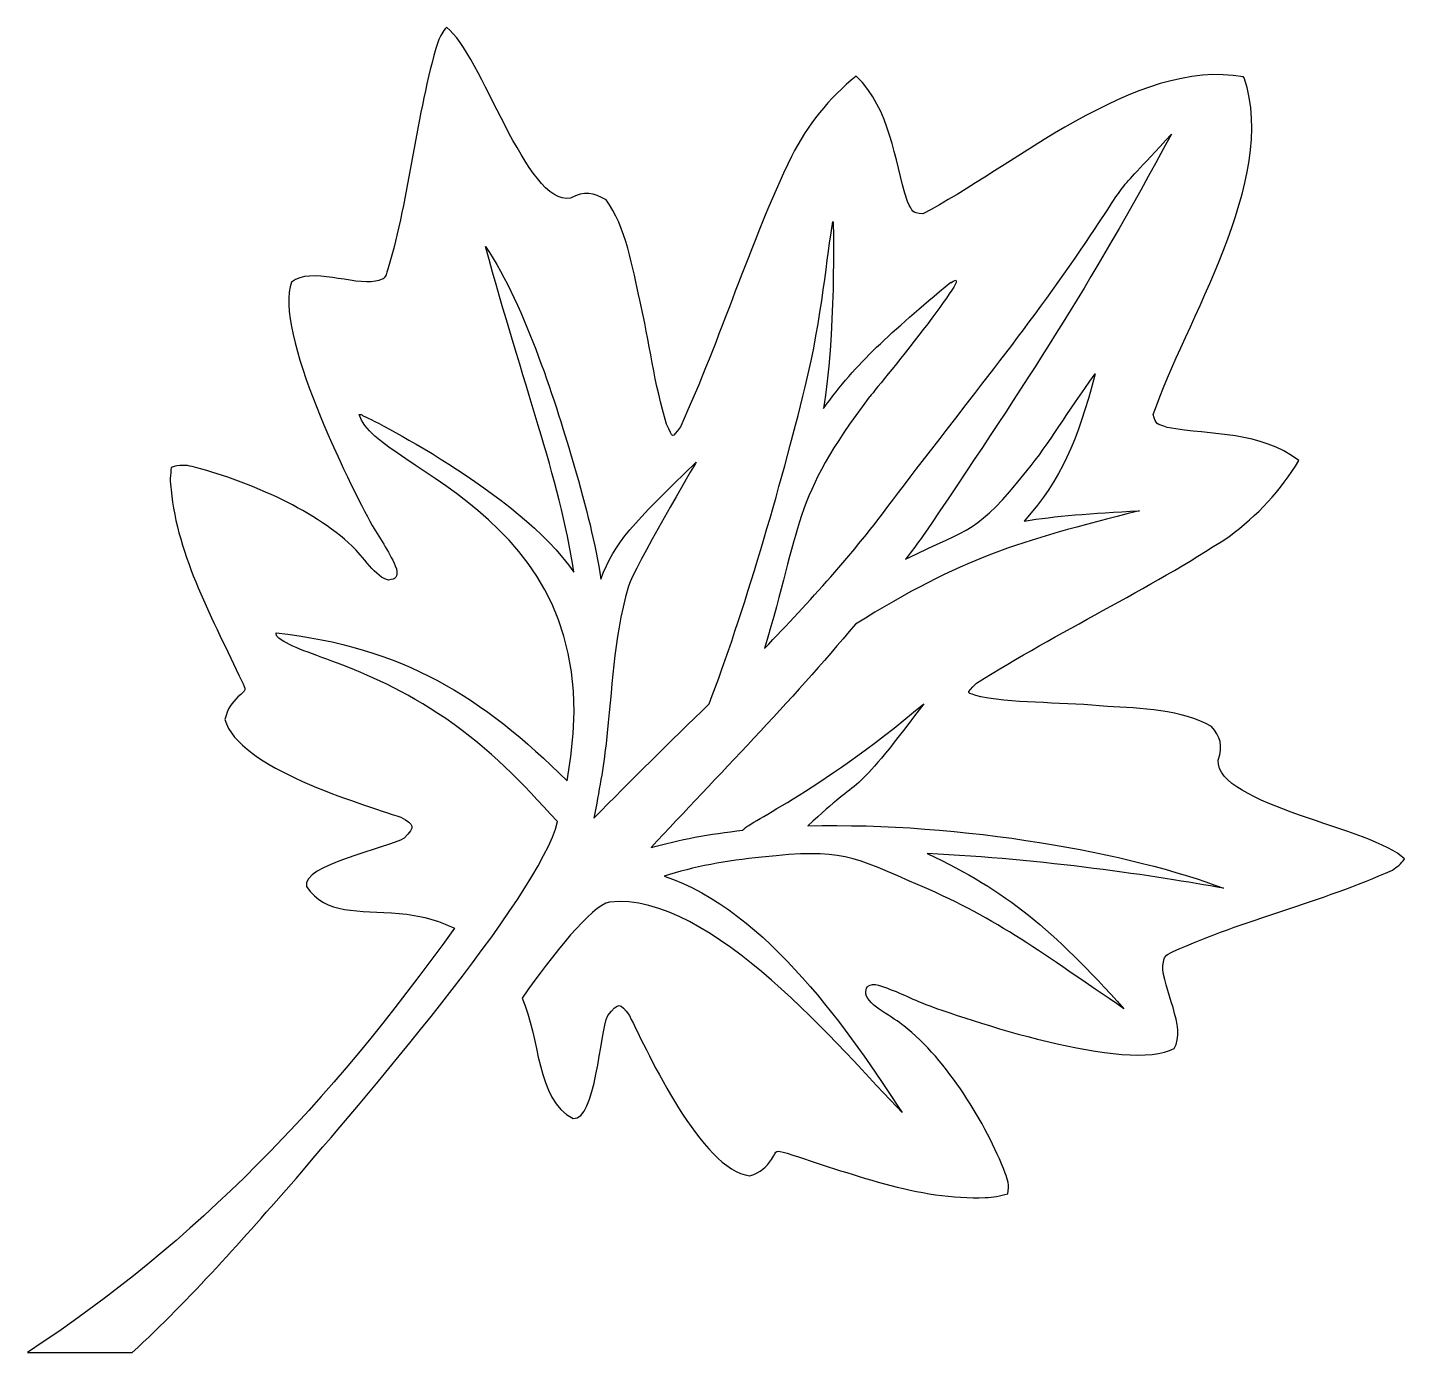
# Model space of a CAD drawing. Header units: centimetres. Extents: x -10.9 to 10.9, y -10.5 to 10.5.
import ezdxf

# ---------------------------------------------------------------- set-up
doc = ezdxf.new("R2010")
doc.units = ezdxf.units.CM
doc.header["$MEASUREMENT"] = 0
doc.layers.add('Layer 1', color=7, linetype='Continuous')

msp = doc.modelspace()

# ---------------------------------------------------------------- linework, layer by layer
at = {"layer": 'Layer 1'}
msp.add_open_spline([(-6.47281, -3.11118), (-6.55499, -2.76905), (-5.18649, -2.50901), (-4.92645, -2.34481), (-4.92645, -2.34481), (-4.74857, -2.15323), (-4.7622, -2.13952), (-4.98125, -2.01636), (-4.98125, -2.01636), (-5.6244, -1.79744), (-7.55398, -1.23632), (-7.75919, -0.47003), (-7.75919, -0.47003), (-7.7181, -0.29212), (-7.64973, -0.21), (-7.55398, -0.11419), (-7.55398, -0.11419), (-7.41711, 0.00897), (-7.41711, -0.01844), (-7.49918, 0.14576), (-7.49918, 0.14576), (-7.92339, 1.06267), (-8.52553, 2.13008), (-8.60763, 3.1564), (-8.60763, 3.1564), (-8.63501, 3.27954), (-8.62131, 3.40273), (-8.60763, 3.51224), (-8.60763, 3.51224), (-8.48447, 3.55325), (-8.37506, 3.55325), (-8.27923, 3.52592), (-8.27923, 3.52592), (-7.4718, 3.32066), (-6.37711, 2.86904), (-5.74754, 2.26693), (-5.74754, 2.26693), (-5.59699, 2.13009), (-5.36442, 1.7606), (-5.17279, 1.73321), (-5.17279, 1.73321), (-5.06333, 1.74689), (-5.02224, 1.77422), (-5.04963, 1.91109), (-5.04963, 1.91109), (-5.14546, 2.15742), (-5.29596, 2.36271), (-5.43288, 2.59533), (-5.43288, 2.59533), (-5.78867, 3.23853), (-7.00654, 5.6881), (-6.7055, 6.44076), (-6.7055, 6.44076), (-6.40443, 6.68709), (-5.73384, 6.38604), (-5.37806, 6.45447), (-5.37806, 6.45447), (-5.22756, 6.49551), (-5.22756, 6.49551), (-5.18648, 6.64605), (-5.18648, 6.64605), (-4.83069, 7.82292), (-4.74857, 9.0682), (-4.39278, 10.2451), (-4.39278, 10.2451), (-4.35169, 10.32723), (-4.32428, 10.40935), (-4.25594, 10.46407), (-4.25594, 10.46407), (-3.70857, 10.06719), (-2.99692, 7.63134), (-2.29906, 7.7682), (-2.29906, 7.7682), (-2.08009, 7.89134), (-1.9296, 7.85033), (-1.73793, 7.74079), (-1.73793, 7.74079), (-1.42326, 7.33029), (-1.31367, 6.64605), (-1.20421, 6.15342), (-1.20421, 6.15342), (-1.05369, 5.52392), (-0.97164, 4.79859), (-0.77998, 4.19651), (-0.77998, 4.19651), (-0.6706, 3.96386), (-0.71161, 3.96386), (-0.56106, 4.15539), (-0.56106, 4.15539), (0.08212, 5.56496), (0.52003, 7.02921), (1.19056, 8.42502), (1.19056, 8.42502), (1.45057, 8.93135), (1.77899, 9.34193), (2.21688, 9.69772), (2.21688, 9.69772), (2.76433, 9.15035), (2.80539, 8.4114), (3.02428, 7.71345), (3.02428, 7.71345), (3.12011, 7.5492), (3.07908, 7.53557), (3.27061, 7.52187), (3.27061, 7.52187), (4.63914, 8.21979), (6.63706, 9.99877), (8.33399, 9.68402), (8.33399, 9.68402), (8.33399, 9.68402), (8.33399, 9.67031), (8.33399, 9.67031), (8.33399, 9.67031), (8.33399, 9.67031), (8.34767, 9.67031), (8.34767, 9.67031), (8.34767, 9.67031), (8.89509, 8.04183), (7.40345, 5.81128), (6.91077, 4.347), (6.91077, 4.347), (6.95194, 4.1828), (6.96557, 4.21018), (7.12977, 4.14176), (7.12977, 4.14176), (7.85507, 4.01862), (8.59403, 4.08704), (9.20984, 3.62172), (9.20984, 3.62172), (8.92245, 3.1428), (8.56666, 2.7596), (8.10139, 2.41747), (8.10139, 2.41747), (6.81507, 1.56903), (5.41915, 0.92585), (4.11912, 0.10477), (4.11912, 0.10477), (3.94129, -0.08681), (3.94129, -0.0321), (4.18754, -0.11417), (4.18754, -0.11417), (4.81712, -0.22368), (5.52866, -0.1963), (6.18551, -0.26472), (6.18551, -0.26472), (6.69184, -0.29213), (7.37608, -0.31944), (7.82773, -0.57947), (7.82773, -0.57947), (7.96455, -0.74367), (8.01926, -0.88054), (7.93714, -1.11313), (7.93714, -1.11313), (7.89613, -1.82475), (10.41409, -2.19422), (10.87936, -2.67325), (10.87936, -2.67325), (10.82462, -2.75532), (10.7699, -2.79639), (10.68783, -2.85113), (10.68783, -2.85113), (9.56568, -3.35746), (8.34767, -3.63112), (7.22555, -4.13745), (7.22555, -4.13745), (7.08873, -4.20587), (7.08873, -4.20587), (7.06135, -4.35642), (7.06135, -4.35642), (7.04764, -4.71221), (7.44452, -5.3417), (7.23928, -5.67013), (7.23928, -5.67013), (6.52766, -6.06695), (3.9413, -5.21854), (3.24338, -4.94483), (3.24338, -4.94483), (3.01071, -4.84905), (2.77803, -4.72591), (2.51808, -4.65747), (2.51808, -4.65747), (2.38126, -4.65747), (2.36756, -4.71221), (2.36756, -4.80799), (2.36756, -4.80799), (2.40854, -4.99957), (2.81918, -5.17751), (2.96967, -5.31432), (2.96967, -5.31432), (3.65391, -5.84804), (4.2697, -6.8607), (4.57077, -7.6407), (4.57077, -7.6407), (4.61178, -7.73653), (4.63919, -7.83228), (4.61178, -7.96915), (4.61178, -7.96915), (4.48864, -7.99653), (4.37924, -8.02387), (4.25605, -8.02387), (4.25605, -8.02387), (3.22968, -8.07859), (2.08014, -7.627), (1.12219, -7.32595), (1.12219, -7.32595), (0.93061, -7.27123), (0.97169, -7.27123), (0.87586, -7.42178), (0.87586, -7.42178), (0.79379, -7.54492), (0.71161, -7.62702), (0.53378, -7.68179), (0.53378, -7.68179), (-0.23264, -7.58596), (-1.06735, -5.75221), (-1.36842, -5.1501), (-1.36842, -5.1501), (-1.51897, -4.94481), (-1.53265, -4.93116), (-1.71055, -5.1501), (-1.71055, -5.1501), (-1.83371, -5.42381), (-1.90208, -6.80597), (-2.25792, -6.77858), (-2.25792, -6.77858), (-2.84638, -6.47751), (-2.77791, -5.49226), (-3.06524, -4.87638), (-3.06524, -4.87638), (-2.57264, -4.17851), (-1.97055, -3.41215), (-1.68314, -3.35743), (-1.68314, -3.35743), (-0.08207, -3.17947), (1.99803, -5.71116), (2.94233, -6.68282), (2.94233, -6.68282), (2.13487, -5.45116), (0.80751, -3.48059), (-0.82102, -2.94688), (-0.82102, -2.94688), (-0.35578, -2.79636), (0.16426, -2.70055), (0.72534, -2.64581), (0.72534, -2.64581), (1.99804, -2.50897), (2.1212, -2.6184), (3.25709, -3.11113), (3.25709, -3.11113), (4.44758, -3.61741), (5.17286, -4.17854), (6.44556, -5.04066), (6.44556, -5.04066), (5.3097, -3.78167), (4.59811, -3.1795), (3.33909, -2.59109), (3.33909, -2.59109), (5.15916, -2.67322), (6.9656, -2.94688), (8.01928, -3.13846), (8.01928, -3.13846), (6.60968, -2.59114), (3.87275, -2.08481), (1.45057, -2.15323), (1.45057, -2.15323), (2.35373, -1.29111), (2.08007, -1.82478), (3.28429, -0.2237), (3.28429, -0.2237), (1.5464, -1.67425), (0.46526, -2.11214), (0.4242, -2.22167), (0.4242, -2.22167), (-0.09581, -2.27639), (-0.58847, -2.37217), (-1.02633, -2.49533), (-1.02633, -2.49533), (0.02732, -1.35955), (1.17686, -0.19634), (2.20325, 1.03527), (2.20325, 1.03527), (3.9001, 2.08897), (4.74857, 2.33535), (6.6918, 2.82801), (6.6918, 2.82801), (5.92543, 2.78689), (5.35068, 2.74588), (4.87173, 2.66376), (4.87173, 2.66376), (5.47384, 3.36168), (5.69284, 3.88172), (5.99388, 4.99014), (5.99388, 4.99014), (5.52864, 4.36064), (5.28226, 3.90905), (4.91279, 3.45749), (4.91279, 3.45749), (4.10547, 2.45853), (4.05067, 2.58167), (2.99694, 2.06165), (2.99694, 2.06165), (3.13381, 2.23956), (3.2706, 2.43111), (3.39384, 2.60902), (3.39384, 2.60902), (4.95393, 4.93542), (5.85703, 6.29019), (7.19815, 8.78085), (7.19815, 8.78085), (6.14445, 7.63131), (6.66449, 8.27452), (5.76128, 6.94708), (5.76128, 6.94708), (4.83074, 5.57863), (3.77696, 4.30593), (2.79168, 2.99222), (2.79168, 2.99222), (2.17589, 2.15743), (1.47794, 1.39112), (0.76635, 0.65211), (0.76635, 0.65211), (1.35481, 2.58169), (1.19061, 3.00592), (2.42222, 4.6207), (2.42222, 4.6207), (2.49064, 4.70283), (4.20125, 6.79653), (3.70854, 6.42704), (3.70854, 6.42704), (3.70854, 6.42704), (3.70854, 6.44075), (3.70854, 6.44075), (3.70854, 6.44075), (2.73696, 5.61967), (2.23068, 5.18176), (1.69694, 4.4428), (1.69694, 4.4428), (1.88852, 5.51021), (1.86114, 7.42603), (1.84746, 7.3987), (1.84746, 7.3987), (1.75171, 6.87866), (1.68334, 5.90708), (1.40955, 4.78488), (1.40955, 4.78488), (1.02635, 3.22482), (0.42427, 1.15845), (-0.10945, -0.22371), (-0.10945, -0.22371), (-0.72524, -0.82582), (-1.34101, -1.42791), (-1.92952, -2.03007), (-1.92952, -2.03007), (-1.84739, -1.60586), (-1.77889, -1.22269), (-1.73786, -0.8532), (-1.73786, -0.8532), (-1.62835, 0.06371), (-1.64208, 0.72054), (-1.38207, 1.63746), (-1.38207, 1.63746), (-1.3, 1.91109), (-0.31461, 3.59432), (-0.31461, 3.59432), (-0.31461, 3.59432), (-1.32728, 2.60904), (-1.58731, 2.34901), (-1.81998, 1.74692), (-1.81998, 1.74692), (-1.90205, 2.29429), (-2.0526, 2.88275), (-2.24419, 3.55328), (-2.24419, 3.55328), (-2.5179, 4.47011), (-2.99685, 6.04388), (-3.64, 7.00183), (-3.64, 7.00183), (-3.05159, 4.81227), (-2.47684, 3.3754), (-2.24419, 1.85637), (-2.24419, 1.85637), (-3.10636, 3.11536), (-5.55593, 4.33332), (-5.55593, 4.31961), (-5.55593, 4.31961), (-5.61062, 4.34694), (-5.58321, 4.34694), (-5.63795, 4.34694), (-5.63795, 4.34694), (-5.37797, 3.43011), (-1.54633, 2.75955), (-2.35365, -1.44164), (-2.35365, -1.44164), (-3.68112, -0.11423), (-4.95376, 0.67947), (-6.95171, 0.89839), (-6.95171, 0.89839), (-6.95171, 0.87106), (-6.95171, 0.87106), (-6.93808, 0.84367), (-6.93808, 0.84367), (-6.62328, 0.54263), (-5.59691, 0.44687), (-4.26952, -0.45636), (-4.26952, -0.45636), (-3.54427, -0.96269), (-3.09265, -1.44164), (-2.50419, -2.08484), (-2.50419, -2.08484), (-2.77785, -3.26171), (-5.73375, -6.6692), (-6.6369, -7.7229), (-6.6369, -7.7229), (-7.47169, -8.68085), (-8.29277, -9.61139), (-9.22336, -10.47351), (-9.22336, -10.47351), (-9.22336, -10.47351), (-10.87928, -10.47353), (-10.87928, -10.47353), (-10.87928, -10.47353), (-8.21072, -8.72191), (-6.11707, -6.54606), (-4.13275, -3.76806), (-4.13275, -3.76806), (-4.39276, -3.6449), (-4.68017, -3.56277), (-5.00852, -3.53544), (-5.00852, -3.53544), (-5.66548, -3.48065), (-6.15803, -3.56272), (-6.47281, -3.11118)], degree=3, knots=[0, 0, 0, 0, 0.00917431, 0.00917431, 0.00917431, 0.00917431, 0.01834862, 0.01834862, 0.01834862, 0.01834862, 0.02752294, 0.02752294, 0.02752294, 0.02752294, 0.03669725, 0.03669725, 0.03669725, 0.03669725, 0.04587156, 0.04587156, 0.04587156, 0.04587156, 0.05504587, 0.05504587, 0.05504587, 0.05504587, 0.06422018, 0.06422018, 0.06422018, 0.06422018, 0.0733945, 0.0733945, 0.0733945, 0.0733945, 0.08256881, 0.08256881, 0.08256881, 0.08256881, 0.09174312, 0.09174312, 0.09174312, 0.09174312, 0.10091743, 0.10091743, 0.10091743, 0.10091743, 0.11009174, 0.11009174, 0.11009174, 0.11009174, 0.11926606, 0.11926606, 0.11926606, 0.11926606, 0.12844037, 0.12844037, 0.12844037, 0.12844037, 0.13761468, 0.13761468, 0.13761468, 0.13761468, 0.14678899, 0.14678899, 0.14678899, 0.14678899, 0.1559633, 0.1559633, 0.1559633, 0.1559633, 0.16513761, 0.16513761, 0.16513761, 0.16513761, 0.17431193, 0.17431193, 0.17431193, 0.17431193, 0.18348624, 0.18348624, 0.18348624, 0.18348624, 0.19266055, 0.19266055, 0.19266055, 0.19266055, 0.20183486, 0.20183486, 0.20183486, 0.20183486, 0.21100917, 0.21100917, 0.21100917, 0.21100917, 0.22018349, 0.22018349, 0.22018349, 0.22018349, 0.2293578, 0.2293578, 0.2293578, 0.2293578, 0.23853211, 0.23853211, 0.23853211, 0.23853211, 0.24770642, 0.24770642, 0.24770642, 0.24770642, 0.25688073, 0.25688073, 0.25688073, 0.25688073, 0.26605505, 0.26605505, 0.26605505, 0.26605505, 0.27522936, 0.27522936, 0.27522936, 0.27522936, 0.28440367, 0.28440367, 0.28440367, 0.28440367, 0.29357798, 0.29357798, 0.29357798, 0.29357798, 0.30275229, 0.30275229, 0.30275229, 0.30275229, 0.31192661, 0.31192661, 0.31192661, 0.31192661, 0.32110092, 0.32110092, 0.32110092, 0.32110092, 0.33027523, 0.33027523, 0.33027523, 0.33027523, 0.33944954, 0.33944954, 0.33944954, 0.33944954, 0.34862385, 0.34862385, 0.34862385, 0.34862385, 0.35779817, 0.35779817, 0.35779817, 0.35779817, 0.36697248, 0.36697248, 0.36697248, 0.36697248, 0.37614679, 0.37614679, 0.37614679, 0.37614679, 0.3853211, 0.3853211, 0.3853211, 0.3853211, 0.39449541, 0.39449541, 0.39449541, 0.39449541, 0.40366972, 0.40366972, 0.40366972, 0.40366972, 0.41284404, 0.41284404, 0.41284404, 0.41284404, 0.42201835, 0.42201835, 0.42201835, 0.42201835, 0.43119266, 0.43119266, 0.43119266, 0.43119266, 0.44036697, 0.44036697, 0.44036697, 0.44036697, 0.44954128, 0.44954128, 0.44954128, 0.44954128, 0.4587156, 0.4587156, 0.4587156, 0.4587156, 0.46788991, 0.46788991, 0.46788991, 0.46788991, 0.47706422, 0.47706422, 0.47706422, 0.47706422, 0.48623853, 0.48623853, 0.48623853, 0.48623853, 0.49541284, 0.49541284, 0.49541284, 0.49541284, 0.50458716, 0.50458716, 0.50458716, 0.50458716, 0.51376147, 0.51376147, 0.51376147, 0.51376147, 0.52293578, 0.52293578, 0.52293578, 0.52293578, 0.53211009, 0.53211009, 0.53211009, 0.53211009, 0.5412844, 0.5412844, 0.5412844, 0.5412844, 0.55045872, 0.55045872, 0.55045872, 0.55045872, 0.55963303, 0.55963303, 0.55963303, 0.55963303, 0.56880734, 0.56880734, 0.56880734, 0.56880734, 0.57798165, 0.57798165, 0.57798165, 0.57798165, 0.58715596, 0.58715596, 0.58715596, 0.58715596, 0.59633028, 0.59633028, 0.59633028, 0.59633028, 0.60550459, 0.60550459, 0.60550459, 0.60550459, 0.6146789, 0.6146789, 0.6146789, 0.6146789, 0.62385321, 0.62385321, 0.62385321, 0.62385321, 0.63302752, 0.63302752, 0.63302752, 0.63302752, 0.64220183, 0.64220183, 0.64220183, 0.64220183, 0.65137615, 0.65137615, 0.65137615, 0.65137615, 0.66055046, 0.66055046, 0.66055046, 0.66055046, 0.66972477, 0.66972477, 0.66972477, 0.66972477, 0.67889908, 0.67889908, 0.67889908, 0.67889908, 0.68807339, 0.68807339, 0.68807339, 0.68807339, 0.69724771, 0.69724771, 0.69724771, 0.69724771, 0.70642202, 0.70642202, 0.70642202, 0.70642202, 0.71559633, 0.71559633, 0.71559633, 0.71559633, 0.72477064, 0.72477064, 0.72477064, 0.72477064, 0.73394495, 0.73394495, 0.73394495, 0.73394495, 0.74311927, 0.74311927, 0.74311927, 0.74311927, 0.75229358, 0.75229358, 0.75229358, 0.75229358, 0.76146789, 0.76146789, 0.76146789, 0.76146789, 0.7706422, 0.7706422, 0.7706422, 0.7706422, 0.77981651, 0.77981651, 0.77981651, 0.77981651, 0.78899083, 0.78899083, 0.78899083, 0.78899083, 0.79816514, 0.79816514, 0.79816514, 0.79816514, 0.80733945, 0.80733945, 0.80733945, 0.80733945, 0.81651376, 0.81651376, 0.81651376, 0.81651376, 0.82568807, 0.82568807, 0.82568807, 0.82568807, 0.83486239, 0.83486239, 0.83486239, 0.83486239, 0.8440367, 0.8440367, 0.8440367, 0.8440367, 0.85321101, 0.85321101, 0.85321101, 0.85321101, 0.86238532, 0.86238532, 0.86238532, 0.86238532, 0.87155963, 0.87155963, 0.87155963, 0.87155963, 0.88073394, 0.88073394, 0.88073394, 0.88073394, 0.88990826, 0.88990826, 0.88990826, 0.88990826, 0.89908257, 0.89908257, 0.89908257, 0.89908257, 0.90825688, 0.90825688, 0.90825688, 0.90825688, 0.91743119, 0.91743119, 0.91743119, 0.91743119, 0.9266055, 0.9266055, 0.9266055, 0.9266055, 0.93577982, 0.93577982, 0.93577982, 0.93577982, 0.94495413, 0.94495413, 0.94495413, 0.94495413, 0.95412844, 0.95412844, 0.95412844, 0.95412844, 0.96330275, 0.96330275, 0.96330275, 0.96330275, 0.97247706, 0.97247706, 0.97247706, 0.97247706, 0.98165138, 0.98165138, 0.98165138, 0.98165138, 1, 1, 1, 1], dxfattribs=at)

doc.saveas('drawing.dxf')
